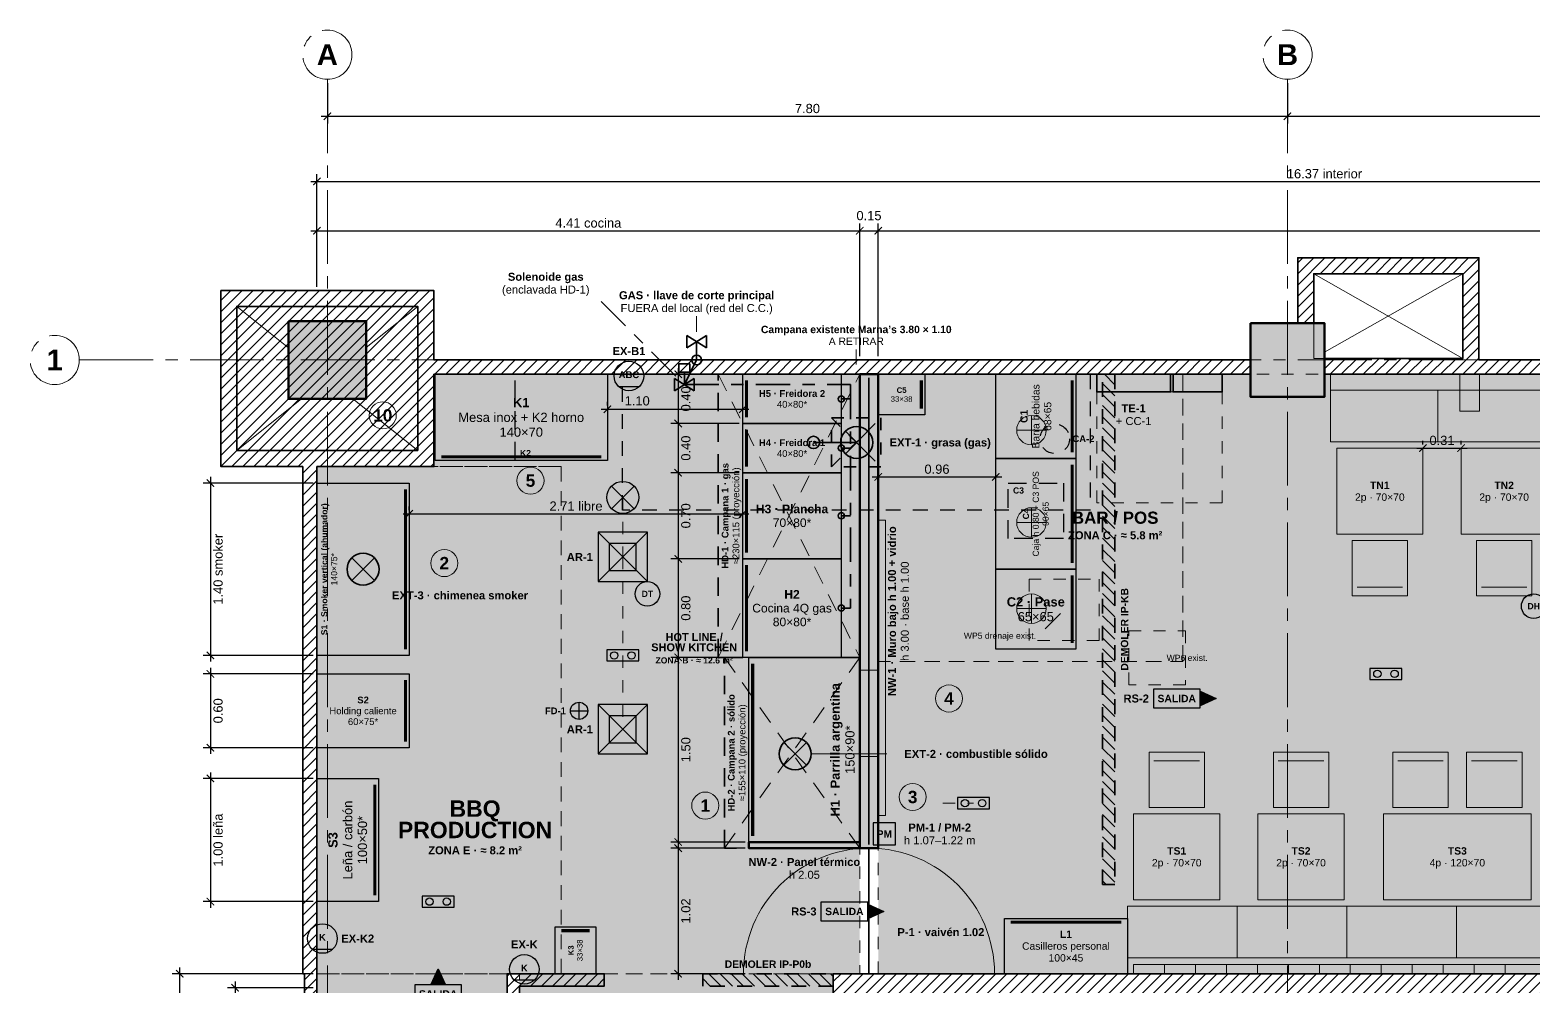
# Model space of a CAD drawing. Header units: metres. Extents: x -2.4 to 39.4, y -19.8 to 2.7.
# Drawn here: x -2.42 to 9.8, y -5.09 to 2.68 of the extents above; entities that cross this region are included whole.
import ezdxf
from ezdxf.enums import TextEntityAlignment as Align

# ---------------------------------------------------------------- set-up
doc = ezdxf.new("R2010")
doc.units = ezdxf.units.M
for name, pattern in [('LAVA_DEMOL', [0.18, 0.12, -0.06]), ('LAVA_EJE', [0.9, 0.6, -0.1, 0.1, -0.1]), ('LAVA_FINO', [0.09, 0.06, -0.03]), ('LAVA_GAS', [0.4, 0.28, -0.05, 0.02, -0.05]), ('LAVA_OCULTO', [0.21, 0.15, -0.06])]:
    doc.linetypes.add(name, pattern=pattern)
for name, color, linetype, lineweight in [('A-COLUMNA', 7, 'Continuous', 50), ('A-COLUMNA-TRAMA', 8, 'Continuous', 5), ('A-COTA', 7, 'Continuous', 13), ('A-DECOR', 32, 'Continuous', 13), ('A-DUCTO', 8, 'Continuous', 18), ('A-EJE', 8, 'LAVA_EJE', 13), ('A-EQUIPO', 30, 'Continuous', 25), ('A-EQUIPO-ALTO', 30, 'LAVA_OCULTO', 35), ('A-EQUIPO-TEXTO', 7, 'Continuous', 13), ('A-MOBILIARIO', 94, 'Continuous', 18), ('A-MURO-DEMOL', 1, 'LAVA_DEMOL', 35), ('A-MURO-DEMOL-TRAMA', 11, 'Continuous', 5), ('A-MURO-EXIST', 8, 'Continuous', 35), ('A-MURO-EXIST-TRAMA', 253, 'Continuous', 5), ('A-MURO-NUEVO', 7, 'Continuous', 70), ('A-MURO-NUEVO-TRAMA', 7, 'Continuous', 5), ('A-NOTA-CLAVE', 7, 'Continuous', 18), ('A-PUERTA', 150, 'Continuous', 25), ('A-RETIRO', 1, 'LAVA_DEMOL', 25), ('A-VIDRIO', 4, 'Continuous', 25), ('A-ZONA', 8, 'LAVA_FINO', 18), ('A-ZONA-TRAMA', 8, 'Continuous', 5), ('E-TABLERO', 200, 'Continuous', 35), ('M-AIRE', 140, 'Continuous', 25), ('M-EXTRACCION', 6, 'Continuous', 35), ('M-GAS', 40, 'LAVA_GAS', 35), ('P-SANITARIO', 5, 'Continuous', 25), ('S-SEGURIDAD', 1, 'Continuous', 25)]:
    doc.layers.add(name, color=color, linetype=linetype, lineweight=lineweight)
doc.styles.add('LAVA', font='arial.ttf')
doc.styles.add('LAVA-B', font='arialbd.ttf')
doc.dimstyles.new('LAVA-50', dxfattribs={"dimtxt": 0.075, "dimasz": 0.06, "dimexe": 0.06, "dimexo": 0.03, "dimgap": 0.025, "dimtad": 1, "dimzin": 0, "dimdsep": 46, "dimtxsty": 'LAVA', "dimblk": 'ARCHTICK', "dimcen": 2.5, "dimdle": 0.05, "dimclrd": 256, "dimclre": 256, "dimclrt": 256, "dimazin": 3, "dimtfac": 1, "dimtmove": 0, "dimatfit": 3})

# ---------------------------------------------------------------- blocks, each defined once
blk = doc.blocks.new('LAVA-EJE')
blk.add_circle((0, 0), 0.2)
at = {"style": 'LAVA-B'}
blk.add_attdef('EJE', text='', height=0.17, dxfattribs=at).set_placement((0, 0), align=Align.MIDDLE_CENTER)
blk = doc.blocks.new('_ARCHTICK')
at = {"color": 0, "linetype": 'BYBLOCK', "const_width": 0.15}
blk.add_lwpolyline([(-0.5, -0.5), (0.5, 0.5)], dxfattribs=at)
blk = doc.blocks.new('LAVA-SALIDA')
blk.add_lwpolyline([(-0.19, -0.075), (0.19, -0.075), (0.19, 0.075), (-0.19, 0.075)], close=True)
at = {"style": 'LAVA-B'}
blk.add_text('SALIDA', height=0.06, dxfattribs=at).set_placement((0, 0), align=Align.MIDDLE_CENTER)
blk = doc.blocks.new('LAVA-DETECTOR')
blk.add_circle((0, 0), 0.1)
at = {"style": 'LAVA-B'}
blk.add_attdef('TIPO', text='', height=0.05, dxfattribs=at).set_placement((0, 0), align=Align.MIDDLE_CENTER)
blk = doc.blocks.new('LAVA-LUZ-EMERG')
blk.add_lwpolyline([(-0.13, -0.045), (0.13, -0.045), (0.13, 0.045), (-0.13, 0.045)], close=True)
for centre in [(-0.07, 0), (0.07, 0)]:
    blk.add_circle(centre, 0.03)
blk = doc.blocks.new('LAVA-EXTINTOR')
blk.add_lwpolyline([(-0.085, -0.085), (0.085, -0.085)])
blk.add_circle((0, 0), 0.12)
at = {"style": 'LAVA-B'}
blk.add_attdef('CLASE', text='', height=0.055, dxfattribs=at).set_placement((0, 0.01), align=Align.MIDDLE_CENTER)
blk = doc.blocks.new('LAVA-PULSADOR')
blk.add_lwpolyline([(-0.09, -0.09), (0.09, -0.09), (0.09, 0.09), (-0.09, 0.09)], close=True)
at = {"style": 'LAVA-B'}
blk.add_text('PM', height=0.06, dxfattribs=at).set_placement((0, 0), align=Align.MIDDLE_CENTER)
blk = doc.blocks.new('LAVA-VALVULA')
blk.add_lwpolyline([(-0.08, -0.05), (0.08, 0.05), (0.08, -0.05), (-0.08, 0.05)], close=True)
blk = doc.blocks.new('LAVA-SOLENOIDE')
blk.add_line((0, 0), (0, 0.1))
for points in [[(-0.045, 0.1), (0.045, 0.1), (0.045, 0.17), (-0.045, 0.17)], [(-0.08, -0.05), (0.08, 0.05), (0.08, -0.05), (-0.08, 0.05)]]:
    blk.add_lwpolyline(points, close=True)
blk = doc.blocks.new('LAVA-DUCTO-V')
for p, q in [((-0.092, 0.092), (0.092, -0.092)), ((-0.092, -0.092), (0.092, 0.092))]:
    blk.add_line(p, q)
blk.add_circle((0, 0), 0.13)
blk = doc.blocks.new('LAVA-DIFUSOR')
for p, q in [((-0.2, 0.2), (0.2, -0.2)), ((-0.2, -0.2), (0.2, 0.2))]:
    blk.add_line(p, q)
for points in [[(-0.2, -0.2), (0.2, -0.2), (0.2, 0.2), (-0.2, 0.2)], [(-0.11, -0.11), (0.11, -0.11), (0.11, 0.11), (-0.11, 0.11)]]:
    blk.add_lwpolyline(points, close=True)
blk = doc.blocks.new('LAVA-DESAGUE')
for p, q in [((-0.07, 0), (0.07, 0)), ((0, -0.07), (0, 0.07))]:
    blk.add_line(p, q)
blk.add_circle((0, 0), 0.07)

msp = doc.modelspace()

# ---------------------------------------------------------------- hatches: boundary and pattern name
at = {"layer": 'A-COLUMNA-TRAMA'}
h = msp.add_hatch(color=256, dxfattribs=at)
h.dxf.hatch_style = 1
h.paths.add_polyline_path([(0.315, 0.314), (0.315, -0.316), (-0.315, -0.316), (-0.315, 0.314)])
h = msp.add_hatch(color=256, dxfattribs=at)
h.dxf.hatch_style = 1
h.paths.add_polyline_path([(8.1, 0.3), (8.1, -0.3), (7.5, -0.3), (7.5, 0.3)])
at = {"layer": 'A-MURO-DEMOL-TRAMA'}
h = msp.add_hatch(dxfattribs=at)
h.set_pattern_fill('ANSI31', color=256, scale=0.02, angle=90)
h.paths.add_polyline_path([(6.398, -0.116), (6.398, -4.26), (6.298, -4.26), (6.298, -0.116)])
h = msp.add_hatch(dxfattribs=at)
h.set_pattern_fill('ANSI31', color=256, scale=0.02, angle=90)
h.paths.add_polyline_path([(4.11, -4.986), (4.11, -5.086), (3.05, -5.086), (3.05, -4.986)])
at = {"layer": 'A-MURO-EXIST-TRAMA'}
h = msp.add_hatch(dxfattribs=at)
h.set_pattern_fill('ANSI31', color=256, scale=0.02)
h.paths.add_polyline_path([(-0.2, -4.986), (-0.185, -4.986), (-0.185, -8.186), (-0.085, -8.186), (-0.085, -0.866), (0.865, -0.866), (0.865, -0.116), (7.5, -0.116), (7.5, 0), (0.865, 0), (0.865, 0.564), (-0.865, 0.564), (-0.865, -0.866), (-0.2, -0.866)])
h.paths.add_polyline_path([(-0.736, -0.735), (-0.736, 0.435), (0.734, 0.435), (0.734, -0.735)], flags=0)
h.paths.add_polyline_path([(1.46, -7), (1.56, -7), (1.56, -5.086), (2.249, -5.086), (2.249, -4.986), (1.46, -4.986)])
h.paths.add_polyline_path([(4.51, -8.536), (4.51, -11.486), (3.46, -11.486), (3.46, -11.616), (4.51, -11.616), (4.51, -11.636), (4.74, -11.636), (4.74, -5.216), (7.81, -5.216), (7.81, -8.201), (8.025, -8.201), (8.025, -9.001), (7.81, -9.001), (7.81, -12.565), (8.04, -12.565), (8.04, -10.406), (8.025, -10.406), (8.025, -9.406), (8.04, -9.406), (8.04, -5.831), (9.355, -5.831), (9.355, -5.168), (16.339, -5.168), (16.339, -4.986), (4.11, -4.986), (4.11, -6.456), (4.51, -6.456), (4.51, -8.436), (1.56, -8.436), (1.56, -7.986), (1.46, -7.986), (1.46, -8.536)])
h.paths.add_polyline_path([(8.04, -5.701), (8.04, -5.116), (9.225, -5.116), (9.225, -5.701)], flags=0)
h.paths.add_polyline_path([(4.51, -6.326), (4.24, -6.326), (4.24, -5.116), (4.51, -5.116)], flags=0)
h.paths.add_polyline_path([(1.365, -11.486), (0, -11.486), (0, -8.816), (-0.3, -8.816), (-0.3, -11.616), (1.365, -11.616)])
h.paths.add_polyline_path([(8.1, -0.116), (16, -0.116), (16, 0), (9.355, 0), (9.355, 0.83), (7.883, 0.83), (7.883, 0.3), (8.013, 0.3), (8.013, 0.701), (9.225, 0.701), (9.225, 0.013), (8.1, 0.013)])
at = {"layer": 'A-MURO-NUEVO-TRAMA'}
h = msp.add_hatch(color=256, dxfattribs=at)
h.dxf.hatch_style = 1
h.paths.add_polyline_path([(4.475, -0.116), (4.325, -0.116), (4.325, -3.966), (4.475, -3.966)])
h = msp.add_hatch(color=256, dxfattribs=at)
h.dxf.hatch_style = 1
h.paths.add_polyline_path([(4.325, -3.916), (3.425, -3.916), (3.425, -3.966), (4.325, -3.966)])
at = {"layer": 'A-ZONA-TRAMA', "true_color": 0xf07c14, "transparency": 33554462}
h = msp.add_hatch(color=256, dxfattribs=at)
h.dxf.hatch_style = 1
h.paths.add_polyline_path([(0.865, -0.116), (0.865, -0.866), (1.9, -0.866), (1.9, -4.986), (4.11, -4.986), (4.325, -4.986), (4.325, -0.116)])
at = {"layer": 'A-ZONA-TRAMA', "true_color": 0x7a4fb8, "transparency": 33554462}
h = msp.add_hatch(color=256, dxfattribs=at)
h.dxf.hatch_style = 1
h.paths.add_polyline_path([(4.475, -0.116), (4.475, -2.45), (6.95, -2.45), (6.95, -0.116)])
at = {"layer": 'A-ZONA-TRAMA', "true_color": 0x2e9a3a, "transparency": 33554462}
h = msp.add_hatch(color=256, dxfattribs=at)
h.dxf.hatch_style = 1
h.paths.add_polyline_path([(6.95, -2.45), (4.475, -2.45), (4.475, -4.986), (16.285, -4.986), (16.285, -0.3), (16, -0.3), (16, -0.116), (8.1, -0.116), (8.1, -0.3), (7.5, -0.3), (7.5, -0.116), (6.95, -0.116)])
at = {"layer": 'A-ZONA-TRAMA', "true_color": 0xc2410c, "transparency": 33554462}
h = msp.add_hatch(color=256, dxfattribs=at)
h.dxf.hatch_style = 1
h.paths.add_polyline_path([(-0.085, -0.866), (-0.085, -4.986), (1.9, -4.986), (1.9, -0.866), (0.865, -0.866)])
at = {"layer": 'A-ZONA-TRAMA', "true_color": 0x2f6fd0, "transparency": 33554462}
h = msp.add_hatch(color=256, dxfattribs=at)
h.dxf.hatch_style = 1
h.paths.add_polyline_path([(1.46, -8.436), (1.46, -4.986), (-0.085, -4.986), (-0.085, -8.186), (0.315, -8.186), (0.315, -8.816), (0, -8.816), (0, -11.486), (4.51, -11.486), (4.51, -8.436)])
at = {"layer": 'A-ZONA-TRAMA', "true_color": 0x17737a, "transparency": 33554462}
h = msp.add_hatch(color=256, dxfattribs=at)
h.dxf.hatch_style = 1
h.paths.add_polyline_path([(1.56, -4.986), (1.56, -8.436), (4.51, -8.436), (4.51, -6.456), (4.11, -6.456), (4.11, -4.986)])
at = {"layer": 'E-TABLERO'}
h = msp.add_hatch(color=256, dxfattribs=at)
h.dxf.hatch_style = 1
h.paths.add_polyline_path([(6.25, -0.116), (6.85, -0.116), (6.85, -0.26)])
at = {"layer": 'S-SEGURIDAD'}
h = msp.add_hatch(color=256, dxfattribs=at)
h.dxf.hatch_style = 1
h.paths.add_polyline_path([(7.22, -2.75), (7.09, -2.81), (7.09, -2.69)])
h = msp.add_hatch(color=256, dxfattribs=at)
h.dxf.hatch_style = 1
h.paths.add_polyline_path([(4.52, -4.48), (4.39, -4.54), (4.39, -4.42)])
h = msp.add_hatch(color=256, dxfattribs=at)
h.dxf.hatch_style = 1
h.paths.add_polyline_path([(0.9, -4.945), (0.96, -5.075), (0.84, -5.075)])

# ---------------------------------------------------------------- linework, layer by layer
at = {"layer": 'A-COLUMNA'}
for points in [[(-0.315, 0.314), (0.315, 0.314), (0.315, -0.316), (-0.315, -0.316)], [(7.5, 0.3), (8.1, 0.3), (8.1, -0.3), (7.5, -0.3)]]:
    msp.add_lwpolyline(points, close=True, dxfattribs=at)
at = {"layer": 'A-DECOR', "lineweight": 9}
for p, q in [((5.72, -0.45), (5.72, -0.69)), ((5.6, -0.57), (5.84, -0.57)), ((5.72, -1.2), (5.72, -1.44)), ((5.6, -1.32), (5.84, -1.32)), ((5.72, -1.9), (5.72, -2.14)), ((5.6, -2.02), (5.84, -2.02))]:
    msp.add_line(p, q, dxfattribs=at)
at = {"layer": 'A-DECOR', "lineweight": 5}
for p, q in [((6.80143, -4.911), (6.80143, -4.986)), ((7.05286, -4.911), (7.05286, -4.986)), ((7.30429, -4.911), (7.30429, -4.986)), ((7.55571, -4.911), (7.55571, -4.986)), ((7.80714, -4.911), (7.80714, -4.986)), ((8.05857, -4.911), (8.05857, -4.986)), ((8.31, -4.911), (8.31, -4.986)), ((8.56143, -4.911), (8.56143, -4.986)), ((8.81286, -4.911), (8.81286, -4.986)), ((9.06429, -4.911), (9.06429, -4.986)), ((9.31571, -4.911), (9.31571, -4.986)), ((9.56714, -4.911), (9.56714, -4.986))]:
    msp.add_line(p, q, dxfattribs=at)
at = {"layer": 'A-DECOR'}
for points in [[(9.2, -0.116), (9.36, -0.116), (9.36, -0.416), (9.2, -0.416)], [(4.475, -1.3), (4.535, -1.3), (4.535, -3.7), (4.475, -3.7)], [(4.325, -2.52), (4.475, -2.52), (4.475, -3.22), (4.325, -3.22)], [(6.55, -4.911), (15.35, -4.911), (15.35, -4.986), (6.55, -4.986)]]:
    msp.add_lwpolyline(points, close=True, dxfattribs=at)
for centre in [(5.72, -0.57), (5.72, -1.32), (5.72, -2.02)]:
    msp.add_circle(centre, 0.12, dxfattribs=at)
at = {"layer": 'A-DUCTO', "lineweight": 9}
for p, q in [((8.013, 0.701), (9.225, 0.013)), ((8.1, 0.06239), (9.225, 0.701)), ((-0.736, 0.435), (-0.315, 0.09992)), ((0.315, 0.10151), (0.734, 0.435)), ((-0.736, -0.735), (-0.20956, -0.316)), ((0.20756, -0.316), (0.734, -0.735))]:
    msp.add_line(p, q, dxfattribs=at)
at = {"layer": 'A-DUCTO'}
for points in [[(8.013, 0.701), (9.225, 0.701), (9.225, 0.013), (8.013, 0.013)], [(-0.736, 0.435), (0.734, 0.435), (0.734, -0.735), (-0.736, -0.735)]]:
    msp.add_lwpolyline(points, close=True, dxfattribs=at)
at = {"layer": 'A-EJE'}
for p, q in [((0, 2.28), (0, -12.815)), ((7.8, 2.28), (7.8, -12.815)), ((-2.015, 0), (16.85, 0))]:
    msp.add_line(p, q, dxfattribs=at)
at = {"layer": 'A-EQUIPO'}
for points in [[(0.875, -0.116), (2.275, -0.116), (2.275, -0.816), (0.875, -0.816)], [(3.375, -0.116), (4.175, -0.116), (4.175, -0.516), (3.375, -0.516)], [(5.43, -0.116), (6.08, -0.116), (6.08, -0.8), (5.43, -0.8)], [(3.375, -0.516), (4.175, -0.516), (4.175, -0.916), (3.375, -0.916)], [(5.43, -0.8), (6.08, -0.8), (6.08, -1.7), (5.43, -1.7)], [(3.375, -0.916), (4.175, -0.916), (4.175, -1.616), (3.375, -1.616)], [(-0.085, -1), (0.665, -1), (0.665, -2.4), (-0.085, -2.4)], [(3.375, -1.616), (4.175, -1.616), (4.175, -2.416), (3.375, -2.416)], [(5.43, -1.7), (6.08, -1.7), (6.08, -2.35), (5.43, -2.35)], [(3.425, -2.416), (4.325, -2.416), (4.325, -3.916), (3.425, -3.916)], [(-0.085, -2.55), (0.665, -2.55), (0.665, -3.15), (-0.085, -3.15)], [(-0.085, -3.4), (0.415, -3.4), (0.415, -4.4), (-0.085, -4.4)], [(5.5, -4.536), (6.5, -4.536), (6.5, -4.986), (5.5, -4.986)]]:
    msp.add_lwpolyline(points, close=True, dxfattribs=at)
at = {"layer": 'A-EQUIPO', "linetype": 'LAVA_OCULTO'}
for points in [[(1.525, -0.116), (2.275, -0.116), (2.275, -0.816), (1.525, -0.816)], [(5.53, -1), (5.98, -1), (5.98, -1.45), (5.53, -1.45)]]:
    msp.add_lwpolyline(points, close=True, dxfattribs=at)
at = {"layer": 'A-EQUIPO', "const_width": 0.025}
for points in [[(3.405, -0.166), (3.405, -0.466)], [(6.05, -0.166), (6.05, -0.75)], [(3.405, -0.566), (3.405, -0.866)], [(0.925, -0.786), (2.225, -0.786)], [(6.05, -0.85), (6.05, -1.65)], [(3.405, -0.966), (3.405, -1.566)], [(0.635, -1.05), (0.635, -2.35)], [(3.405, -1.666), (3.405, -2.366)], [(6.05, -1.75), (6.05, -2.3)], [(3.455, -2.466), (3.455, -3.866)], [(0.635, -2.6), (0.635, -3.1)], [(0.385, -3.45), (0.385, -4.35)], [(5.55, -4.566), (6.45, -4.566)]]:
    msp.add_lwpolyline(points, dxfattribs=at)
at = {"layer": 'A-EQUIPO-ALTO', "lineweight": 9}
for p, q in [((3.175, -0.116), (4.325, -2.416)), ((3.175, -2.416), (4.325, -0.116)), ((3.225, -2.416), (4.325, -3.966)), ((3.225, -3.966), (4.325, -2.416))]:
    msp.add_line(p, q, dxfattribs=at)
at = {"layer": 'A-EQUIPO-ALTO'}
for points in [[(3.175, -0.116), (4.325, -0.116), (4.325, -2.416), (3.175, -2.416)], [(3.225, -2.416), (4.325, -2.416), (4.325, -3.966), (3.225, -3.966)]]:
    msp.add_lwpolyline(points, close=True, dxfattribs=at)
at = {"layer": 'A-MOBILIARIO'}
for p, q in [((8.15, -0.246), (15.12, -0.246)), ((6.5, -4.856), (15.41, -4.856))]:
    msp.add_line(p, q, dxfattribs=at)
at = {"layer": 'A-MOBILIARIO', "lineweight": 9}
for p, q in [((9.02125, -0.246), (9.02125, -0.666)), ((7.391, -4.436), (7.391, -4.856)), ((8.282, -4.436), (8.282, -4.856)), ((9.173, -4.436), (9.173, -4.856))]:
    msp.add_line(p, q, dxfattribs=at)
at = {"layer": 'A-MOBILIARIO', "lineweight": 13}
for p, q in [((8.365, -1.846), (8.735, -1.846)), ((9.375, -1.846), (9.745, -1.846)), ((6.715, -3.256), (7.085, -3.256)), ((7.725, -3.256), (8.095, -3.256)), ((8.695, -3.256), (9.065, -3.256)), ((9.295, -3.256), (9.665, -3.256))]:
    msp.add_line(p, q, dxfattribs=at)
at = {"layer": 'A-MOBILIARIO'}
for points in [[(8.15, -0.116), (15.12, -0.116), (15.12, -0.666), (8.15, -0.666)], [(8.2, -0.716), (8.9, -0.716), (8.9, -1.416), (8.2, -1.416)], [(9.21, -0.716), (9.91, -0.716), (9.91, -1.416), (9.21, -1.416)], [(6.55, -3.686), (7.25, -3.686), (7.25, -4.386), (6.55, -4.386)], [(7.56, -3.686), (8.26, -3.686), (8.26, -4.386), (7.56, -4.386)], [(8.58, -3.686), (9.78, -3.686), (9.78, -4.386), (8.58, -4.386)], [(6.5, -4.436), (15.41, -4.436), (15.41, -4.986), (6.5, -4.986)]]:
    msp.add_lwpolyline(points, close=True, dxfattribs=at)
at = {"layer": 'A-MOBILIARIO', "lineweight": 13}
for points in [[(8.325, -1.466), (8.775, -1.466), (8.775, -1.916), (8.325, -1.916)], [(9.335, -1.466), (9.785, -1.466), (9.785, -1.916), (9.335, -1.916)], [(6.675, -3.186), (7.125, -3.186), (7.125, -3.636), (6.675, -3.636)], [(7.685, -3.186), (8.135, -3.186), (8.135, -3.636), (7.685, -3.636)], [(8.655, -3.186), (9.105, -3.186), (9.105, -3.636), (8.655, -3.636)], [(9.255, -3.186), (9.705, -3.186), (9.705, -3.636), (9.255, -3.636)]]:
    msp.add_lwpolyline(points, close=True, dxfattribs=at)
at = {"layer": 'A-MURO-DEMOL'}
for points in [[(6.398, -0.116), (6.398, -4.26), (6.298, -4.26), (6.298, -0.116)], [(4.11, -4.986), (4.11, -5.086), (3.05, -5.086), (3.05, -4.986)]]:
    msp.add_lwpolyline(points, close=True, dxfattribs=at)
at = {"layer": 'A-MURO-EXIST'}
for points in [[(8.1, -0.116), (16, -0.116), (16, 0), (9.355, 0), (9.355, 0.83), (7.883, 0.83), (7.883, 0.3), (8.013, 0.3), (8.013, 0.701), (9.225, 0.701), (9.225, 0.013), (8.1, 0.013)], [(-0.2, -4.986), (-0.185, -4.986), (-0.185, -8.186), (-0.085, -8.186), (-0.085, -0.866), (0.865, -0.866), (0.865, -0.116), (7.5, -0.116), (7.5, 0), (0.865, 0), (0.865, 0.564), (-0.865, 0.564), (-0.865, -0.866), (-0.2, -0.866)], [(-0.736, -0.735), (-0.736, 0.435), (0.734, 0.435), (0.734, -0.735)], [(1.46, -7), (1.56, -7), (1.56, -5.086), (2.249, -5.086), (2.249, -4.986), (1.46, -4.986)]]:
    msp.add_lwpolyline(points, close=True, dxfattribs=at)
msp.add_lwpolyline([(16.339, -4.986), (4.11, -4.986), (4.11, -6.456), (4.51, -6.456), (4.51, -8.436), (1.56, -8.436), (1.56, -7.986), (1.46, -7.986), (1.46, -8.536), (4.51, -8.536), (4.51, -11.486), (3.46, -11.486), (3.46, -11.616), (4.51, -11.616), (4.51, -11.636), (4.74, -11.636), (4.74, -5.216), (7.81, -5.216), (7.81, -8.201), (8.025, -8.201), (8.025, -9.001), (7.81, -9.001), (7.81, -12.565)], dxfattribs=at)
at = {"layer": 'A-MURO-NUEVO'}
for points in [[(4.475, -0.116), (4.325, -0.116), (4.325, -3.966), (4.475, -3.966)], [(4.325, -3.916), (3.425, -3.916), (3.425, -3.966), (4.325, -3.966)]]:
    msp.add_lwpolyline(points, close=True, dxfattribs=at)
at = {"layer": 'A-NOTA-CLAVE', "true_color": 0x555555}
msp.add_circle((0.45, -0.45), 0.11, dxfattribs=at)
at = {"layer": 'A-NOTA-CLAVE', "true_color": 0x8f4500}
msp.add_circle((1.65, -0.98), 0.11, dxfattribs=at)
at = {"layer": 'A-NOTA-CLAVE', "true_color": 0x6e2508}
msp.add_circle((0.95, -1.65), 0.11, dxfattribs=at)
at = {"layer": 'A-NOTA-CLAVE', "true_color": 0x553688}
msp.add_circle((5.05, -2.75), 0.11, dxfattribs=at)
at = {"layer": 'A-NOTA-CLAVE', "true_color": 0xb35900}
msp.add_circle((3.07, -3.62), 0.11, dxfattribs=at)
at = {"layer": 'A-NOTA-CLAVE', "true_color": 0x111111}
msp.add_circle((4.755, -3.55), 0.11, dxfattribs=at)
at = {"layer": 'A-PUERTA', "lineweight": 35}
msp.add_line((4.4, -4.986), (4.4, -3.966), dxfattribs=at)
at = {"layer": 'A-PUERTA', "lineweight": 13}
for start, end in [(90, 180), (0, 90)]:
    msp.add_arc((4.4, -4.986), 1.02, start, end, dxfattribs=at)
at = {"layer": 'A-RETIRO', "lineweight": 9}
msp.add_line((4.297, -0.036), (4.297, 0.089), dxfattribs=at)
at = {"layer": 'A-RETIRO'}
msp.add_lwpolyline([(2.397, -0.116), (6.197, -0.116), (6.197, -1.219), (2.397, -1.219)], close=True, dxfattribs=at)
at = {"layer": 'A-VIDRIO', "lineweight": 35}
msp.add_line((4.4, -0.146), (4.4, -3.936), dxfattribs=at)
at = {"layer": 'A-ZONA', "true_color": 0xf07c14}
msp.add_lwpolyline([(0.865, -0.116), (4.325, -0.116), (4.325, -4.986), (1.9, -4.986), (1.9, -0.866), (0.865, -0.866)], close=True, dxfattribs=at)
at = {"layer": 'A-ZONA', "true_color": 0x7a4fb8}
msp.add_lwpolyline([(4.475, -0.116), (6.95, -0.116), (6.95, -2.45), (4.475, -2.45)], close=True, dxfattribs=at)
at = {"layer": 'A-ZONA', "true_color": 0x2e9a3a}
msp.add_lwpolyline([(4.475, -2.45), (6.95, -2.45), (6.95, -0.116), (16.285, -0.116), (16.285, -4.986), (4.475, -4.986)], close=True, dxfattribs=at)
at = {"layer": 'A-ZONA', "true_color": 0xc2410c}
msp.add_lwpolyline([(-0.085, -0.866), (1.9, -0.866), (1.9, -4.986), (-0.085, -4.986)], close=True, dxfattribs=at)
at = {"layer": 'A-ZONA', "true_color": 0x2f6fd0}
msp.add_lwpolyline([(-0.085, -4.986), (1.46, -4.986), (1.46, -8.436), (4.51, -8.436), (4.51, -11.486), (0, -11.486), (0, -8.816), (0.315, -8.816), (0.315, -8.186), (-0.085, -8.186)], close=True, dxfattribs=at)
at = {"layer": 'A-ZONA', "true_color": 0x17737a}
msp.add_lwpolyline([(1.46, -4.986), (4.11, -4.986), (4.11, -6.456), (4.51, -6.456), (4.51, -8.436), (1.56, -8.436), (1.56, -4.986)], close=True, dxfattribs=at)
at = {"layer": 'E-TABLERO'}
for points in [[(6.25, -0.116), (6.85, -0.116), (6.85, -0.26), (6.25, -0.26)], [(6.87, -0.116), (7.27, -0.116), (7.27, -0.26), (6.87, -0.26)]]:
    msp.add_lwpolyline(points, close=True, dxfattribs=at)
at = {"layer": 'E-TABLERO', "linetype": 'LAVA_FINO', "lineweight": 9}
msp.add_lwpolyline([(6.25, -0.26), (7.27, -0.26), (7.27, -1.16), (6.25, -1.16)], close=True, dxfattribs=at)
at = {"layer": 'M-AIRE', "linetype": 'LAVA_FINO', "lineweight": 9}
for p, q in [((2.4, -1.116), (2.4, -1.6)), ((2.4, -1.6), (2.4, -3))]:
    msp.add_line(p, q, dxfattribs=at)
at = {"layer": 'M-EXTRACCION', "linetype": 'LAVA_FINO', "lineweight": 9}
for p, q in [((4.096, -0.469), (4.496, -0.869)), ((4.096, -0.869), (4.496, -0.469))]:
    msp.add_line(p, q, dxfattribs=at)
at = {"layer": 'M-EXTRACCION', "lineweight": 9}
msp.add_line((3.928, -3.2), (4.545, -3.2), dxfattribs=at)
at = {"layer": 'M-EXTRACCION', "linetype": 'LAVA_FINO'}
msp.add_lwpolyline([(4.096, -0.469), (4.496, -0.469), (4.496, -0.869), (4.096, -0.869)], close=True, dxfattribs=at)
at = {"layer": 'M-EXTRACCION'}
msp.add_lwpolyline([(3.95, -0.67), (4.3, -0.67)], dxfattribs=at)
msp.add_circle((3.95, -0.67), 0.05, dxfattribs=at)
at = {"layer": 'M-GAS', "lineweight": 9}
for p, q in [((2.83212, -0.13212), (2.195, 0.505)), ((3, 0.23), (3, 0.355))]:
    msp.add_line(p, q, dxfattribs=at)
at = {"layer": 'M-GAS', "linetype": 'Continuous'}
for p, q in [((4.25, -0.316), (4.175, -0.316)), ((4.25, -0.716), (4.175, -0.716)), ((4.25, -1.266), (4.175, -1.266)), ((4.25, -2.016), (4.175, -2.016))]:
    msp.add_line(p, q, dxfattribs=at)
at = {"layer": 'M-GAS'}
msp.add_lwpolyline([(3, 0.15), (3, 0), (2.9, -0.2), (4.25, -0.2), (4.25, -2.016)], dxfattribs=at)
at = {"layer": 'M-GAS', "linetype": 'Continuous'}
for centre, radius in [((3, 0), 0.04), ((4.175, -0.316), 0.025), ((4.175, -0.716), 0.025), ((4.175, -1.266), 0.025), ((4.175, -2.016), 0.025)]:
    msp.add_circle(centre, radius, dxfattribs=at)
at = {"layer": 'P-SANITARIO', "lineweight": 9}
msp.add_line((5.95672, -2.05828), (5.83, -2.185), dxfattribs=at)
at = {"layer": 'P-SANITARIO'}
for points in [[(4.475, -0.116), (4.855, -0.116), (4.855, -0.446), (4.475, -0.446)], [(1.85, -4.606), (2.18, -4.606), (2.18, -4.986), (1.85, -4.986)]]:
    msp.add_lwpolyline(points, close=True, dxfattribs=at)
at = {"layer": 'P-SANITARIO', "const_width": 0.025}
for points in [[(4.825, -0.166), (4.825, -0.396)], [(1.9, -4.636), (2.13, -4.636)]]:
    msp.add_lwpolyline(points, dxfattribs=at)
at = {"layer": 'P-SANITARIO', "linetype": 'LAVA_FINO', "lineweight": 13}
for points in [[(5.7, -1.78), (6.27, -1.78), (6.27, -2.28), (5.7, -2.28)], [(6.51, -2.2), (6.97, -2.2), (6.97, -2.64), (6.51, -2.64)]]:
    msp.add_lwpolyline(points, close=True, dxfattribs=at)
at = {"layer": 'P-SANITARIO', "linetype": 'LAVA_FINO'}
msp.add_circle((5.91, -0.64), 0.12, dxfattribs=at)
at = {"layer": 'S-SEGURIDAD', "linetype": 'LAVA_FINO', "lineweight": 9}
msp.add_line((5, -3.6), (5.25, -3.6), dxfattribs=at)
at = {"layer": 'S-SEGURIDAD', "linetype": 'Continuous'}
for points in [[(7.22, -2.75), (7.09, -2.81), (7.09, -2.69)], [(4.52, -4.48), (4.39, -4.54), (4.39, -4.42)], [(0.9, -4.945), (0.96, -5.075), (0.84, -5.075)]]:
    msp.add_lwpolyline(points, close=True, dxfattribs=at)

# ---------------------------------------------------------------- block references
at = {"layer": 'A-EJE'}
ref = msp.add_blockref('LAVA-EJE', (0, 2.48), dxfattribs=at)
ref.add_attrib('EJE', 'A', dxfattribs={"height": 0.17, "style": 'LAVA-B'}).set_placement((0, 2.48), align=Align.MIDDLE_CENTER)
ref = msp.add_blockref('LAVA-EJE', (7.8, 2.48), dxfattribs=at)
ref.add_attrib('EJE', 'B', dxfattribs={"height": 0.17, "style": 'LAVA-B'}).set_placement((7.8, 2.48), align=Align.MIDDLE_CENTER)
ref = msp.add_blockref('LAVA-EJE', (-2.215, 0), dxfattribs=at)
ref.add_attrib('EJE', '1', dxfattribs={"height": 0.17, "style": 'LAVA-B'}).set_placement((-2.215, 0), align=Align.MIDDLE_CENTER)
at = {"layer": 'M-AIRE'}
for name, p in [('LAVA-DUCTO-V', (2.4, -1.116)), ('LAVA-DIFUSOR', (2.4, -1.6)), ('LAVA-DIFUSOR', (2.4, -3))]:
    msp.add_blockref(name, p, dxfattribs=at)
at = {"layer": 'M-EXTRACCION'}
for p in [(4.3, -0.67), (0.29, -1.7), (3.8, -3.2)]:
    msp.add_blockref('LAVA-DUCTO-V', p, dxfattribs=at)
at = {"layer": 'M-GAS'}
for name, p in [('LAVA-VALVULA', (3, 0.15)), ('LAVA-SOLENOIDE', (2.9, -0.2))]:
    msp.add_blockref(name, p, dxfattribs=at)
at = {"layer": 'P-SANITARIO'}
msp.add_blockref('LAVA-DESAGUE', (2.045, -2.85), dxfattribs=at)
at = {"layer": 'S-SEGURIDAD'}
ref = msp.add_blockref('LAVA-EXTINTOR', (2.45, -0.13), dxfattribs=at)
ref.add_attrib('CLASE', 'ABC', dxfattribs={"height": 0.055, "style": 'LAVA-B'}).set_placement((2.45, -0.12), align=Align.MIDDLE_CENTER)
ref = msp.add_blockref('LAVA-DETECTOR', (2.6, -1.9), dxfattribs=at)
ref.add_attrib('TIPO', 'DT', dxfattribs={"height": 0.05, "style": 'LAVA-B'}).set_placement((2.6, -1.9), align=Align.MIDDLE_CENTER)
ref = msp.add_blockref('LAVA-DETECTOR', (9.8, -2), dxfattribs=at)
ref.add_attrib('TIPO', 'DH', dxfattribs={"height": 0.05, "style": 'LAVA-B'}).set_placement((9.8, -2), align=Align.MIDDLE_CENTER)
for name, p in [('LAVA-LUZ-EMERG', (2.4, -2.4)), ('LAVA-LUZ-EMERG', (8.6, -2.55)), ('LAVA-SALIDA', (6.9, -2.75)), ('LAVA-LUZ-EMERG', (5.25, -3.6)), ('LAVA-PULSADOR', (4.525, -3.85)), ('LAVA-LUZ-EMERG', (0.9, -4.4)), ('LAVA-SALIDA', (4.2, -4.48)), ('LAVA-SALIDA', (0.9, -5.15))]:
    msp.add_blockref(name, p, dxfattribs=at)
ref = msp.add_blockref('LAVA-EXTINTOR', (-0.04, -4.7), dxfattribs=at)
ref.add_attrib('CLASE', 'K', dxfattribs={"height": 0.055, "style": 'LAVA-B'}).set_placement((-0.04, -4.69), align=Align.MIDDLE_CENTER)
ref = msp.add_blockref('LAVA-EXTINTOR', (1.6, -4.95), dxfattribs=at)
ref.add_attrib('CLASE', 'K', dxfattribs={"height": 0.055, "style": 'LAVA-B'}).set_placement((1.6, -4.94), align=Align.MIDDLE_CENTER)

# ---------------------------------------------------------------- texts
at = {"layer": 'A-EQUIPO-TEXTO'}
for s, height, style, p in [('H5 · Freidora 2', 0.055, 'LAVA-B', (3.775, -0.272)), ('C5', 0.045, 'LAVA-B', (4.665, -0.245)), ('K1', 0.075, 'LAVA-B', (1.575, -0.346)), ('40×80*', 0.055, 'LAVA', (3.775, -0.36)), ('33×38', 0.045, 'LAVA', (4.665, -0.317)), ('Mesa inox + K2 horno', 0.075, 'LAVA', (1.575, -0.466)), ('140×70', 0.075, 'LAVA', (1.575, -0.586)), ('H4 · Freidora 1', 0.055, 'LAVA-B', (3.775, -0.672)), ('40×80*', 0.055, 'LAVA', (3.775, -0.76)), ('H3 · Plancha', 0.07, 'LAVA-B', (3.775, -1.21)), ('70×80*', 0.07, 'LAVA', (3.775, -1.322)), ('H2', 0.07, 'LAVA-B', (3.775, -1.904)), ('C2 · Pase', 0.075, 'LAVA-B', (5.755, -1.965)), ('Cocina 4Q gas', 0.07, 'LAVA', (3.775, -2.016)), ('65×65', 0.075, 'LAVA', (5.755, -2.085)), ('80×80*', 0.07, 'LAVA', (3.775, -2.128)), ('S2', 0.055, 'LAVA-B', (0.29, -2.762)), ('Holding caliente', 0.055, 'LAVA', (0.29, -2.85)), ('60×75*', 0.055, 'LAVA', (0.29, -2.938)), ('L1', 0.06, 'LAVA-B', (6, -4.665)), ('Casilleros personal', 0.06, 'LAVA', (6, -4.761)), ('100×45', 0.06, 'LAVA', (6, -4.857))]:
    msp.add_text(s, height=height, dxfattribs=dict(at, style=style)).set_placement(p, align=Align.MIDDLE_CENTER)
for s, height, style, p in [('Barra bebidas', 0.06, 'LAVA', (5.755, -0.458)), ('68×65', 0.06, 'LAVA', (5.851, -0.458)), ('C1', 0.06, 'LAVA-B', (5.659, -0.458)), ('HD-1 · Campana 1 · gas', 0.055, 'LAVA-B', (3.231, -1.266)), ('≈230×115 (proyección)', 0.055, 'LAVA', (3.319, -1.266)), ('Caja h 0.80 + C3 POS', 0.05, 'LAVA', (5.755, -1.25)), ('S1 · Smoker vertical (ahumador)', 0.05, 'LAVA-B', (-0.025, -1.7)), ('C4', 0.05, 'LAVA-B', (5.675, -1.25)), ('90×65', 0.05, 'LAVA', (5.835, -1.25)), ('140×75*', 0.05, 'LAVA', (0.055, -1.7)), ('H1 · Parrilla argentina', 0.075, 'LAVA-B', (4.125, -3.166)), ('HD-2 · Campana 2 · sólido', 0.055, 'LAVA-B', (3.281, -3.191)), ('≈155×110 (proyección)', 0.055, 'LAVA', (3.369, -3.191)), ('150×90*', 0.075, 'LAVA', (4.245, -3.166)), ('Leña / carbón', 0.075, 'LAVA', (0.165, -3.9)), ('100×50*', 0.075, 'LAVA', (0.285, -3.9)), ('S3', 0.075, 'LAVA-B', (0.045, -3.9)), ('K3', 0.045, 'LAVA-B', (1.979, -4.796)), ('33×38', 0.045, 'LAVA', (2.051, -4.796))]:
    msp.add_text(s, height=height, rotation=90, dxfattribs=dict(at, style=style)).set_placement(p, align=Align.MIDDLE_CENTER)
at = {"layer": 'A-EQUIPO-TEXTO', "style": 'LAVA-B'}
for s, p in [('K2', (1.565, -0.756)), ('C3', (5.57, -1.06))]:
    msp.add_text(s, height=0.05, dxfattribs=at).set_placement(p, align=Align.MIDDLE_LEFT)
at = {"layer": 'A-MOBILIARIO'}
for s, style, p in [('2p · 70×70', 'LAVA', (8.55, -1.114)), ('TN1', 'LAVA-B', (8.55, -1.018)), ('2p · 70×70', 'LAVA', (9.56, -1.114)), ('TN2', 'LAVA-B', (9.56, -1.018)), ('TS1', 'LAVA-B', (6.9, -3.988)), ('TS2', 'LAVA-B', (7.91, -3.988)), ('TS3', 'LAVA-B', (9.18, -3.988)), ('2p · 70×70', 'LAVA', (6.9, -4.084)), ('2p · 70×70', 'LAVA', (7.91, -4.084)), ('4p · 120×70', 'LAVA', (9.18, -4.084))]:
    msp.add_text(s, height=0.06, dxfattribs=dict(at, style=style)).set_placement(p, align=Align.MIDDLE_CENTER)
at = {"layer": 'A-MURO-DEMOL', "style": 'LAVA-B'}
msp.add_text('DEMOLER IP-KB', height=0.06, rotation=90, dxfattribs=at).set_placement((6.476, -2.188), align=Align.MIDDLE_CENTER)
msp.add_text('DEMOLER IP-P0b', height=0.06, dxfattribs=at).set_placement((3.58, -4.908), align=Align.MIDDLE_CENTER)
at = {"layer": 'A-MURO-NUEVO'}
for s, style, p in [('NW-1 · Muro bajo h 1.00 + vidrio', 'LAVA-B', (4.587, -2.041)), ('h 3.00 · base h 1.00', 'LAVA', (4.691, -2.041))]:
    msp.add_text(s, height=0.065, rotation=90, dxfattribs=dict(at, style=style)).set_placement(p, align=Align.MIDDLE_CENTER)
for s, style, p in [('NW-2 · Panel térmico', 'LAVA-B', (3.875, -4.078)), ('h 2.05', 'LAVA', (3.875, -4.182))]:
    msp.add_text(s, height=0.065, dxfattribs=dict(at, style=style)).set_placement(p, align=Align.MIDDLE_CENTER)
at = {"layer": 'A-NOTA-CLAVE', "true_color": 0x555555, "style": 'LAVA-B'}
msp.add_text('10', height=0.1, dxfattribs=at).set_placement((0.45, -0.45), align=Align.MIDDLE_CENTER)
at = {"layer": 'A-NOTA-CLAVE', "true_color": 0x8f4500, "style": 'LAVA-B'}
msp.add_text('5', height=0.1, dxfattribs=at).set_placement((1.65, -0.98), align=Align.MIDDLE_CENTER)
at = {"layer": 'A-NOTA-CLAVE', "true_color": 0x6e2508, "style": 'LAVA-B'}
msp.add_text('2', height=0.1, dxfattribs=at).set_placement((0.95, -1.65), align=Align.MIDDLE_CENTER)
at = {"layer": 'A-NOTA-CLAVE', "true_color": 0x553688, "style": 'LAVA-B'}
msp.add_text('4', height=0.1, dxfattribs=at).set_placement((5.05, -2.75), align=Align.MIDDLE_CENTER)
at = {"layer": 'A-NOTA-CLAVE', "true_color": 0x111111, "style": 'LAVA-B'}
msp.add_text('3', height=0.1, dxfattribs=at).set_placement((4.755, -3.55), align=Align.MIDDLE_CENTER)
at = {"layer": 'A-NOTA-CLAVE', "true_color": 0xb35900, "style": 'LAVA-B'}
msp.add_text('1', height=0.1, dxfattribs=at).set_placement((3.07, -3.62), align=Align.MIDDLE_CENTER)
at = {"layer": 'A-PUERTA', "style": 'LAVA-B'}
msp.add_text('P-1 · vaivén 1.02', height=0.065, dxfattribs=at).set_placement((4.9841, -4.648), align=Align.MIDDLE_CENTER)
at = {"layer": 'A-RETIRO'}
for s, style, p in [('Campana existente Marna’s 3.80 × 1.10', 'LAVA-B', (4.297, 0.248)), ('A RETIRAR', 'LAVA', (4.297, 0.152))]:
    msp.add_text(s, height=0.06, dxfattribs=dict(at, style=style)).set_placement(p, align=Align.MIDDLE_CENTER)
at = {"layer": 'A-ZONA', "true_color": 0x7a4fb8, "style": 'LAVA-B'}
for s, height, p in [('BAR / POS', 0.0986, (6.4, -1.28125)), ('ZONA C · ≈ 5.8 m²', 0.065, (6.4, -1.42384))]:
    msp.add_text(s, height=height, dxfattribs=at).set_placement(p, align=Align.MIDDLE_CENTER)
at = {"layer": 'A-ZONA', "true_color": 0xf07c14, "style": 'LAVA-B'}
for s, height, p in [('SHOW KITCHEN', 0.0638, (2.98, -2.33397)), ('HOT LINE /', 0.0638, (2.98, -2.25103)), ('ZONA B · ≈ 12.6 m²', 0.05, (2.98, -2.44044))]:
    msp.add_text(s, height=height, dxfattribs=at).set_placement(p, align=Align.MIDDLE_CENTER)
at = {"layer": 'A-ZONA', "true_color": 0xc2410c, "style": 'LAVA-B'}
for s, height, p in [('BBQ', 0.1334, (1.2, -3.64454)), ('PRODUCTION', 0.1334, (1.2, -3.81796)), ('ZONA E · ≈ 8.2 m²', 0.065, (1.2, -3.98317))]:
    msp.add_text(s, height=height, dxfattribs=at).set_placement(p, align=Align.MIDDLE_CENTER)
at = {"layer": 'E-TABLERO'}
for s, style, p in [('TE-1', 'LAVA-B', (6.55, -0.392)), ('+ CC-1', 'LAVA', (6.55, -0.496))]:
    msp.add_text(s, height=0.065, dxfattribs=dict(at, style=style)).set_placement(p, align=Align.MIDDLE_CENTER)
at = {"layer": 'M-AIRE', "style": 'LAVA-B'}
for p in [(2.0508, -1.6), (2.0508, -3)]:
    msp.add_text('AR-1', height=0.065, dxfattribs=at).set_placement(p, align=Align.MIDDLE_CENTER)
at = {"layer": 'M-EXTRACCION', "style": 'LAVA-B'}
for s, p in [('EXT-1 · grasa (gas)', (4.9787, -0.67)), ('EXT-3 · chimenea smoker', (1.0779, -1.912)), ('EXT-2 · combustible sólido', (5.2698, -3.2))]:
    msp.add_text(s, height=0.065, dxfattribs=at).set_placement(p, align=Align.MIDDLE_CENTER)
at = {"layer": 'M-GAS'}
for s, style, p in [('Solenoide gas', 'LAVA-B', (1.7744, 0.676)), ('(enclavada HD-1)', 'LAVA', (1.7744, 0.572)), ('GAS · llave de corte principal', 'LAVA-B', (3, 0.526)), ('FUERA del local (red del C.C.)', 'LAVA', (3, 0.422))]:
    msp.add_text(s, height=0.065, dxfattribs=dict(at, style=style)).set_placement(p, align=Align.MIDDLE_CENTER)
at = {"layer": 'P-SANITARIO'}
for s, height, style, p in [('CA-2', 0.055, 'LAVA-B', (6.1424, -0.64)), ('WP5 drenaje exist.', 0.05, 'LAVA', (5.464, -2.24)), ('WP6 exist.', 0.05, 'LAVA', (6.985, -2.42)), ('FD-1', 0.055, 'LAVA-B', (1.8526, -2.85))]:
    msp.add_text(s, height=height, dxfattribs=dict(at, style=style)).set_placement(p, align=Align.MIDDLE_CENTER)
at = {"layer": 'S-SEGURIDAD'}
for s, style, p in [('EX-B1', 'LAVA-B', (2.45, 0.072)), ('RS-2', 'LAVA-B', (6.5708, -2.75)), ('PM-1 / PM-2', 'LAVA-B', (4.97455, -3.798)), ('h 1.07–1.22 m', 'LAVA', (4.97455, -3.902)), ('RS-3', 'LAVA-B', (3.8708, -4.48)), ('EX-K2', 'LAVA-B', (0.2465, -4.7)), ('EX-K', 'LAVA-B', (1.6, -4.748))]:
    msp.add_text(s, height=0.065, dxfattribs=dict(at, style=style)).set_placement(p, align=Align.MIDDLE_CENTER)

# ---------------------------------------------------------------- dimensions: what is measured, and where the dimension line sits
at = {"layer": 'A-COTA'}
for base, p1, p2 in [((0, 1.98), (0, 2.28), (7.8, 2.28)), ((7.8, 1.98), (7.8, 2.28), (16.3, 2.28)), ((4.325, 1.05), (4.325, 0), (4.475, 0)), ((8.9, -0.716), (8.9, -0.716), (9.21, -0.716)), ((4.475, -0.95), (4.475, -0.95), (5.43, -0.95))]:
    msp.add_linear_dim(base=base, p1=p1, p2=p2, dimstyle='LAVA-50', dxfattribs=at).render()
for base, p1, p2, text in [((-0.085, 1.45), (-0.085, 0.564), (16.285, -0.3), '<> interior'), ((4.475, 1.05), (4.475, 0), (16.285, -0.3), '<> salón + barra'), ((-0.085, 1.05), (-0.085, 0.564), (4.325, 0), '<> cocina'), ((0.665, -1.25), (0.665, -1.25), (3.375, -1.25), '<> libre')]:
    msp.add_linear_dim(base=base, p1=p1, p2=p2, text=text, dimstyle='LAVA-50', dxfattribs=at).render()
for base, p1, p2 in [((2.85, -0.116), (3.375, -0.116), (3.375, -0.516)), ((2.85, -0.516), (3.375, -0.516), (3.375, -0.916)), ((2.85, -0.916), (3.375, -0.916), (3.375, -1.616)), ((2.85, -1.616), (3.375, -1.616), (3.375, -2.416)), ((2.85, -2.416), (3.425, -2.416), (3.425, -3.916)), ((-0.95, -2.55), (-0.085, -2.55), (-0.085, -3.15)), ((2.85, -3.966), (3.425, -3.966), (3.425, -4.986))]:
    msp.add_linear_dim(base=base, p1=p1, p2=p2, angle=90, dimstyle='LAVA-50', dxfattribs=at).render()
msp.add_linear_dim(base=(2.275, -0.4), p1=(2.275, -0.4), p2=(3.375, -0.4), location=(2.517, -0.3325), dimstyle='LAVA-50', override={"dimtmove": 2}, dxfattribs=at).render()
for base, p1, p2, text in [((-0.95, -1), (-0.085, -1), (-0.085, -2.4), '<> smoker'), ((-0.95, -3.4), (-0.085, -3.4), (-0.085, -4.4), '<> leña'), ((-0.75, -5.1), (-0.085, -5.1), (-0.085, -7.9), '<> almacén seco')]:
    msp.add_linear_dim(base=base, p1=p1, p2=p2, angle=90, text=text, dimstyle='LAVA-50', dxfattribs=at).render()
msp.add_linear_dim(base=(-1.2, -4.986), p1=(-0.085, -4.986), p2=(0, -11.486), angle=90, location=(-1.2675, -6.936), text='<> ala servicio', dimstyle='LAVA-50', override={"dimtmove": 2}, dxfattribs=at).render()

doc.saveas('drawing.dxf')
